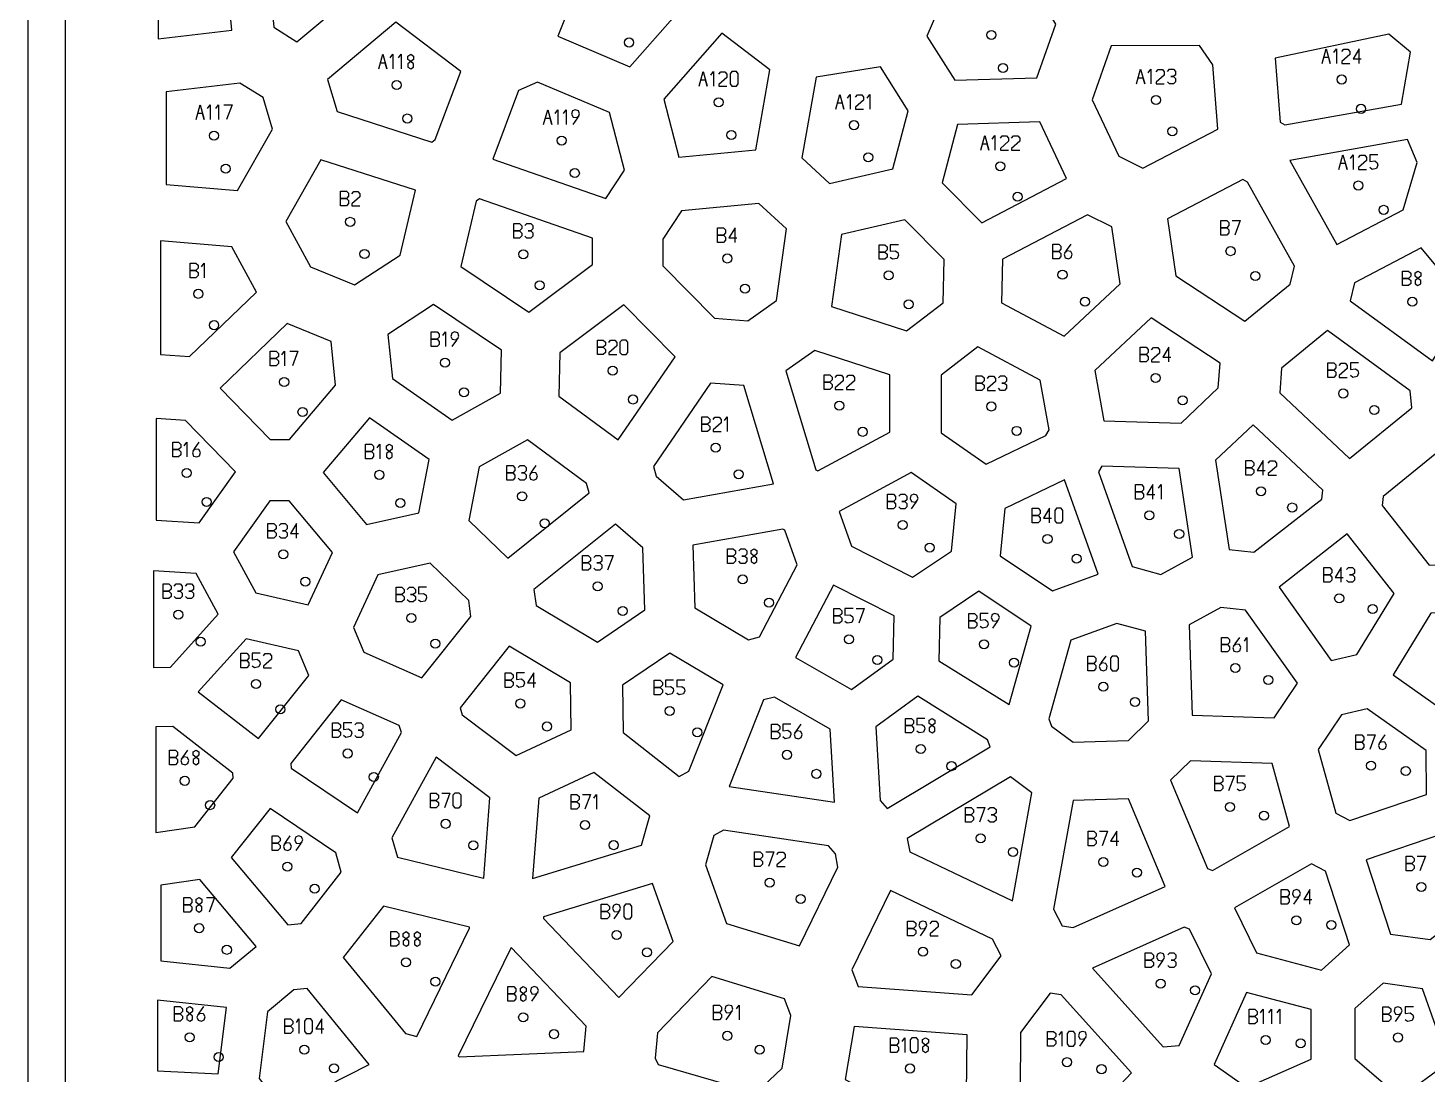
# Model space of a CAD drawing. Extents: x -13 to 2451, y -13 to 1232.
# Drawn here: x -12.7 to 465.4, y 506.7 to 863.9 of the extents above; entities that cross this region are included whole.
import ezdxf

# ---------------------------------------------------------------- set-up
doc = ezdxf.new("R2010")
doc.units = 0
for name, color, linetype in [('BOARDCUT', 7, 'CONTINUOUS'), ('OUTLINES', 7, 'CONTINUOUS'), ('PINHOLES', 7, 'CONTINUOUS'), ('STOCK', 7, 'CONTINUOUS')]:
    doc.layers.add(name, color=color, linetype=linetype)

msp = doc.modelspace()

# ---------------------------------------------------------------- linework, layer by layer
at = {"layer": 'BOARDCUT'}
msp.add_lwpolyline([(0, 0), (2438.4, 0), (2438.4, 1219.2), (0, 1219.2)], close=True, dxfattribs=at)
at = {"layer": 'OUTLINES'}
for points in [[(71.285, 864.155), (79.211, 859.195), (102.417, 878.688), (101.474, 888.806), (79.894, 900.345), (68.505, 893.587), (71.285, 864.155)], [(31.747, 897.603), (31.747, 860.246), (56.974, 863.191), (54.205, 892.507), (31.747, 897.603)], [(180.208, 890.889), (168.323, 861.071), (192.968, 850.662), (212.752, 873.077), (211.503, 878.241), (180.208, 890.889)], [(332.037, 846.923), (338.55, 865.194), (332.825, 874.639), (301.413, 877.225), (294.469, 861.146), (303.979, 846.038), (332.037, 846.923)], [(135.164, 849.045), (112.986, 865.829), (89.698, 846.267), (92.943, 835.378), (125.306, 824.935), (126.478, 825.82), (135.164, 849.045)], [(240.799, 849.642), (224.419, 862.098), (204.546, 839.582), (209.652, 819.75), (235.969, 822.283), (240.799, 849.642)], [(413.481, 853.601), (415.229, 831.687), (416.747, 830.78), (456.693, 837.928), (459.743, 855.597), (452.325, 861.738), (413.481, 853.601)], [(360.06, 820.065), (368.293, 815.968), (393.935, 829.293), (392.182, 851.269), (387.644, 857.966), (357.47, 857.755), (350.931, 839.411), (360.06, 820.065)], [(256.598, 847.043), (251.742, 819.537), (261.242, 810.797), (282.836, 815.789), (288.055, 835.616), (278.579, 850.669), (256.598, 847.043)], [(34.471, 842.105), (34.471, 810.493), (58.922, 808.345), (70.848, 829.288), (67.624, 840.107), (59.722, 845.053), (34.471, 842.105)], [(191.098, 815.322), (186.023, 835.034), (161.416, 845.426), (154.894, 842.492), (146.148, 819.107), (184.759, 805.664), (191.098, 815.322)], [(299.715, 810.993), (313.237, 797.331), (342.185, 812.511), (333.075, 831.818), (304.963, 830.931), (299.715, 810.993)], [(418.521, 818.645), (434.576, 789.956), (457.221, 801.815), (461.998, 817.946), (458.726, 825.839), (418.521, 818.645)], [(87.36, 818.909), (75.374, 797.858), (83.805, 782.32), (98.895, 776.188), (114.503, 786.334), (119.678, 808.481), (87.36, 818.909)], [(402.478, 812.171), (376.68, 798.764), (379.544, 779.199), (403.102, 763.713), (418.631, 776.459), (420.105, 782.496), (404.01, 811.256), (402.478, 812.171)], [(180.177, 792.166), (141.619, 805.59), (140.44, 804.7), (135.229, 782.4), (158.496, 766.827), (180.214, 783.134), (180.177, 792.166)], [(236.991, 803.988), (210.642, 801.451), (204.257, 791.722), (204.294, 782.611), (221.935, 764.799), (233.28, 763.918), (243.109, 770.883), (246.451, 795.284), (236.991, 803.988)], [(300.041, 770.068), (300.364, 784.777), (286.885, 798.395), (265.242, 793.391), (261.878, 768.83), (287.557, 760.452), (300.041, 770.068)], [(360.464, 776.543), (357.612, 796.019), (349.367, 800.122), (320.316, 784.888), (319.992, 770.079), (341.341, 758.697), (360.464, 776.543)], [(56.998, 789.1), (32.557, 791.247), (32.557, 752.393), (42.546, 751.649), (65.383, 773.648), (56.998, 789.1)], [(479.579, 769.357), (463.363, 788.76), (440.544, 776.811), (439.062, 770.742), (467.241, 750.219), (479.579, 769.357)], [(149.115, 753.913), (125.922, 769.437), (110.256, 759.253), (111.808, 744.221), (132.286, 729.964), (148.732, 739.152), (149.115, 753.913)], [(169.066, 752.993), (168.68, 738.132), (188.993, 723.207), (208.413, 751.638), (190.862, 769.358), (169.066, 752.993)], [(92.436, 741.927), (90.894, 756.862), (75.845, 762.977), (52.944, 740.916), (70.045, 723.307), (76.712, 723.338), (92.436, 741.927)], [(394.634, 749.387), (371.072, 764.875), (351.858, 746.944), (354.962, 729.764), (381.31, 728.974), (394.048, 741.016), (394.634, 749.387)], [(431.322, 760.546), (415.672, 747.701), (415.081, 739.266), (438.924, 716.867), (460.162, 734.133), (459.574, 739.97), (431.322, 760.546)], [(281.819, 745.396), (256.183, 753.761), (246.306, 746.763), (256.476, 713.014), (257.2, 712.608), (281.782, 725.845), (281.819, 745.396)], [(333.197, 743.669), (311.888, 755.029), (299.343, 745.365), (299.305, 725.685), (314.718, 714.924), (335.1, 724.711), (336.28, 726.603), (333.197, 743.669)], [(201.942, 710.861), (211.29, 702.702), (242.017, 708.204), (231.904, 741.764), (220.569, 742.644), (201.064, 714.089), (201.942, 710.861)], [(58.163, 712.285), (41.125, 729.829), (31.145, 730.573), (31.145, 695.798), (45.822, 694.907), (58.163, 712.285)], [(124.38, 716.532), (103.964, 730.746), (88.187, 712.094), (102.962, 694.315), (120.875, 698.322), (124.38, 716.532)], [(397.759, 685.787), (406.196, 684.836), (429.39, 702.95), (429.749, 706.003), (405.951, 728.36), (393.141, 716.25), (397.759, 685.787)], [(179.065, 705.159), (178.195, 708.359), (157.969, 723.22), (141.483, 714.01), (137.959, 695.7), (151.217, 682.858), (179.065, 705.159)], [(490.818, 688.136), (487.519, 711.152), (471.756, 721.285), (450.367, 703.895), (450.004, 700.814), (466.094, 680.435), (484.996, 681.086), (490.818, 688.136)], [(364.579, 679.956), (374.401, 677.271), (385.215, 683.167), (380.62, 713.479), (354.254, 714.268), (353.065, 712.362), (364.579, 679.956)], [(304.503, 701.33), (289.152, 712.049), (264.509, 698.778), (268.753, 686.88), (289.583, 676.302), (302.887, 685.253), (304.503, 701.33)], [(341.544, 709.6), (321.104, 699.786), (319.476, 683.598), (337.361, 671.628), (353.005, 677.342), (341.544, 709.6)], [(76.602, 702.462), (69.938, 702.432), (57.558, 685), (65.104, 671.041), (83.054, 666.858), (91.319, 684.753), (76.602, 702.462)], [(197.378, 686.375), (188.088, 694.483), (160.173, 672.129), (160.923, 666.689), (181.953, 654.171), (198.09, 665.165), (197.378, 686.375)], [(245.205, 692.772), (214.469, 687.268), (215.185, 665.919), (233.466, 654.964), (237.218, 655.915), (250.137, 680.563), (245.926, 692.368), (245.205, 692.772)], [(438.125, 691.094), (414.828, 672.9), (432.673, 647.841), (441.336, 649.89), (454.141, 670.809), (438.125, 691.094)], [(98.497, 659.118), (102.013, 650.753), (121.892, 641.953), (138.654, 662.926), (137.91, 668.325), (124.718, 681.101), (106.798, 677.092), (98.497, 659.118)], [(30.14, 678.513), (30.14, 645.51), (35.992, 645.633), (52.322, 663.72), (44.805, 677.624), (30.14, 678.513)], [(283.32, 663.086), (262.564, 673.627), (249.589, 648.873), (268.663, 637.93), (282.994, 648.353), (283.32, 663.086)], [(322.575, 632.863), (330.077, 659.633), (312.263, 671.555), (298.922, 662.578), (298.594, 647.75), (322.575, 632.863)], [(384.04, 660.105), (385.073, 629.246), (413.12, 628.326), (421.063, 640.157), (403.319, 665.073), (394.894, 666.023), (384.04, 660.105)], [(485.566, 664.693), (466.647, 664.042), (453.771, 643.008), (474.102, 628.699), (491.892, 641.818), (485.566, 664.693)], [(336.149, 627.923), (337.05, 625.496), (344.403, 619.981), (363.416, 620.586), (370.173, 627.234), (369.148, 657.883), (359.357, 660.559), (343.692, 654.837), (336.149, 627.923)], [(83.233, 642.814), (79.739, 651.128), (61.82, 655.304), (45.455, 637.178), (66.015, 621.218), (83.233, 642.814)], [(154.142, 615.408), (172.901, 624.179), (172.713, 640.251), (151.763, 652.722), (134.938, 631.671), (135.658, 629.276), (154.142, 615.408)], [(190.629, 623.248), (209.86, 608.312), (213.171, 610.131), (224.818, 639.528), (206.614, 650.436), (190.44, 639.417), (190.629, 623.248)], [(114.173, 625.634), (94.362, 634.403), (77.097, 612.748), (77.277, 611.061), (99.853, 595.858), (114.887, 623.255), (114.173, 625.634)], [(262.895, 599.545), (261.387, 624.481), (242.393, 635.378), (238.64, 634.427), (226.941, 604.9), (262.895, 599.545)], [(316.11, 618.418), (315.218, 620.823), (291.335, 635.649), (276.972, 625.203), (278.489, 600.108), (280.874, 597.364), (316.11, 618.418)], [(436.203, 629.351), (428.212, 617.448), (434.196, 595.698), (439.036, 593.185), (465.157, 602.073), (465.094, 617.165), (444.869, 631.4), (436.203, 629.351)], [(57.287, 609.427), (36.79, 625.338), (30.944, 625.215), (30.944, 589.17), (44.274, 591.057), (57.467, 607.75), (57.287, 609.427)], [(143.065, 573.663), (145.158, 601.01), (126.749, 614.82), (111.669, 587.341), (113.517, 580.755), (142.991, 573.558), (143.065, 573.663)], [(418.418, 591.183), (412.484, 612.751), (384.503, 613.668), (377.715, 606.989), (390.304, 576.831), (392.078, 576.18), (418.418, 591.183)], [(196.929, 584.867), (199.742, 594.817), (180.609, 609.677), (161.832, 600.898), (159.729, 573.414), (196.929, 584.867)], [(323.692, 565.784), (330.35, 602.661), (323.058, 608.13), (287.78, 587.051), (288.641, 582.507), (323.692, 565.784)], [(363.413, 600.653), (344.451, 600.05), (337.756, 562.967), (340.688, 557.281), (344.487, 556.732), (375.912, 570.712), (363.413, 600.653)], [(56.778, 580.58), (76.095, 557.654), (80.683, 558.108), (94.347, 575.617), (92.51, 582.162), (70.006, 597.317), (56.778, 580.58)], [(260.833, 584.558), (224.973, 589.899), (221.657, 588.076), (218.824, 578.057), (225.957, 558.08), (250.884, 550.413), (264.048, 577.341), (263.196, 581.839), (260.833, 584.558)], [(470.704, 588.655), (444.601, 579.774), (452.888, 554.442), (466.497, 552.565), (478.944, 562.256), (478.681, 581.497), (470.704, 588.655)], [(438.929, 550.807), (430.701, 575.959), (425.899, 578.453), (399.542, 563.44), (407.102, 548.022), (429.308, 542.168), (438.929, 550.807)], [(65.284, 550.182), (46.029, 573.035), (32.706, 571.149), (32.706, 545.286), (56.325, 542.761), (65.284, 550.182)], [(189.244, 532.752), (207.793, 551.935), (200.71, 571.772), (163.514, 560.32), (163.439, 560.214), (163.496, 559.814), (189.244, 532.752)], [(268.782, 542.239), (271.017, 536.538), (309.775, 533.667), (319.806, 547.044), (316.904, 552.671), (282.018, 569.314), (268.782, 542.239)], [(138.151, 556.847), (108.761, 564.024), (95.051, 546.458), (116.331, 520.448), (120.218, 519.516), (138.207, 556.449), (138.151, 556.847)], [(382.44, 556.819), (351.023, 542.842), (375.177, 515.996), (380.716, 516.421), (391.699, 540.878), (384.2, 556.172), (382.44, 556.819)], [(134.322, 512.838), (134.637, 512.499), (177.249, 514.374), (178.004, 522.953), (152.371, 549.894), (134.322, 512.838)], [(78.148, 535.363), (69.171, 527.928), (66.323, 505.144), (74.063, 495.152), (74.515, 495.049), (103.912, 509.926), (82.73, 535.817), (78.148, 535.363)], [(248.02, 526.684), (245.808, 532.329), (220.994, 539.961), (202.398, 520.729), (201.638, 512.09), (202.696, 509.936), (236.123, 500.207), (245.072, 508.655), (248.02, 526.684)], [(450.338, 537.667), (440.702, 529.015), (440.669, 511.963), (456.196, 498.686), (472.724, 510.655), (463.871, 535.801), (450.338, 537.667)], [(55.157, 529.401), (31.569, 531.922), (31.569, 507.799), (52.318, 506.69), (55.157, 529.401)], [(340.352, 533.74), (336.576, 534.286), (326.503, 520.853), (326.296, 500.426), (347.463, 489.067), (364.364, 507.053), (340.352, 533.74)], [(403.769, 502.097), (425.74, 511.718), (425.773, 528.668), (403.668, 534.496), (392.645, 509.953), (403.769, 502.097)], [(308.019, 499.758), (308.225, 520.047), (269.57, 522.909), (266.6, 504.749), (294.556, 489.935), (308.019, 499.758)]]:
    msp.add_lwpolyline(points, close=True, dxfattribs=at)
at = {"layer": 'PINHOLES'}
for centre in [(316.532, 861.54), (192.719, 858.938), (320.488, 850.211), (436.214, 846.302), (113.304, 844.41), (223.32, 838.53), (372.788, 839.275), (442.818, 836.282), (116.927, 832.97), (269.536, 830.706), (50.876, 827.143), (227.613, 827.324), (378.315, 828.623), (169.666, 825.454), (274.425, 819.747), (319.531, 816.686), (54.892, 815.835), (174.162, 814.329), (441.932, 810.093), (325.449, 806.246), (450.588, 801.782), (97.397, 797.687), (398.229, 787.686), (102.294, 786.732), (156.57, 786.618), (226.257, 785.181), (281.415, 779.39), (340.807, 779.612), (406.724, 779.21), (45.486, 773.111), (162.156, 775.998), (232.344, 774.839), (288.25, 769.527), (348.483, 770.388), (460.342, 770.394), (50.91, 762.407), (129.811, 749.578), (187.105, 746.834), (372.612, 744.363), (74.84, 743.008), (136.278, 739.469), (194.019, 737.026), (264.538, 734.936), (381.851, 736.705), (436.731, 739.066), (81.114, 732.779), (316.502, 734.639), (447.324, 733.428), (272.532, 725.986), (325.134, 726.302), (222.265, 720.559), (41.497, 711.92), (107.392, 711.284), (230.129, 711.495), (48.32, 702.048), (114.526, 701.635), (156.165, 703.969), (408.666, 705.691), (370.504, 697.455), (419.295, 700.121), (163.863, 694.763), (286.234, 694.154), (335.684, 689.37), (380.673, 691.085), (74.532, 684.152), (295.436, 686.452), (345.615, 682.634), (82.046, 674.796), (181.996, 673.21), (231.544, 675.564), (435.358, 669.114), (38.663, 663.523), (190.547, 664.791), (240.54, 667.622), (446.787, 665.457), (118.293, 662.381), (46.323, 654.327), (126.516, 653.641), (267.852, 655.105), (314.013, 653.441), (277.564, 648.056), (324.245, 647.171), (399.877, 645.291), (65.26, 639.882), (411.166, 641.223), (354.73, 638.907), (73.535, 631.191), (155.57, 633.191), (206.549, 630.656), (365.556, 633.731), (164.656, 625.353), (216.05, 623.327), (96.538, 616.116), (246.637, 615.662), (292.388, 617.628), (302.88, 611.805), (446.27, 611.991), (40.886, 606.785), (105.476, 608.11), (256.728, 609.167), (458.126, 610.134), (49.55, 598.482), (398.041, 597.863), (130.051, 592.113), (177.608, 591.665), (409.66, 594.863), (312.874, 587.168), (139.51, 584.728), (187.466, 584.822), (323.91, 582.455), (75.959, 577.494), (354.792, 579.093), (366.228, 575.459), (85.264, 569.917), (240.774, 572.035), (463.428, 570.564), (251.368, 566.397), (420.752, 559.162), (45.789, 556.465), (188.445, 554.152), (432.648, 557.585), (55.248, 549.081), (293.113, 548.406), (116.488, 544.777), (198.857, 548.188), (304.357, 544.212), (126.538, 538.22), (374.339, 537.519), (386.125, 535.263), (156.523, 526.045), (167.047, 520.279), (226.297, 519.706), (42.576, 519.217), (81.708, 515.001), (237.307, 514.934), (410.218, 518.252), (422.166, 517.133), (455.47, 519.118), (52.473, 512.43), (342.377, 510.695), (91.882, 508.638), (288.72, 508.542), (354.139, 508.315)]:
    msp.add_circle(centre, 1.55, dxfattribs=at)
at = {"layer": 'STOCK'}
msp.add_lwpolyline([(-12.7, -12.7), (2451.1, -12.7), (2451.1, 1231.9), (-12.7, 1231.9)], close=True, dxfattribs=at)
at = {"layer": 'TEXT'}
for points in [[(429.564, 851.802), (430.939, 856.802), (432.314, 851.802), (431.764, 853.802), (430.114, 853.802)], [(433.514, 855.552), (434.414, 856.802), (434.414, 851.802)], [(436.264, 855.902), (436.914, 856.702), (438.364, 856.702), (439.014, 855.902), (439.014, 854.802), (436.264, 852.402), (436.264, 851.802), (439.014, 851.802)], [(442.214, 851.802), (442.214, 856.802), (440.114, 853.402), (442.864, 853.402)], [(107.154, 849.91), (108.529, 854.91), (109.904, 849.91), (109.354, 851.91), (107.704, 851.91)], [(111.104, 853.66), (112.004, 854.91), (112.004, 849.91)], [(113.954, 853.66), (114.854, 854.91), (114.854, 849.91)], [(216.67, 844.03), (218.045, 849.03), (219.42, 844.03), (218.87, 846.03), (217.22, 846.03)], [(220.62, 847.78), (221.52, 849.03), (221.52, 844.03)], [(223.37, 848.13), (224.02, 848.93), (225.47, 848.93), (226.12, 848.13), (226.12, 847.03), (223.37, 844.63), (223.37, 844.03), (226.12, 844.03)], [(366.138, 844.775), (367.513, 849.775), (368.888, 844.775), (368.338, 846.775), (366.688, 846.775)], [(370.088, 848.525), (370.988, 849.775), (370.988, 844.775)], [(372.838, 848.875), (373.488, 849.675), (374.938, 849.675), (375.588, 848.875), (375.588, 847.775), (372.838, 845.375), (372.838, 844.775), (375.588, 844.775)], [(376.688, 849.075), (377.388, 849.775), (378.738, 849.775), (379.438, 849.075), (379.438, 847.925), (378.738, 847.275), (377.788, 847.275), (378.738, 847.275), (379.438, 846.625), (379.438, 845.475), (378.738, 844.775), (377.388, 844.775), (376.688, 845.475)], [(44.726, 832.643), (46.101, 837.643), (47.476, 832.643), (46.926, 834.643), (45.276, 834.643)], [(48.676, 836.393), (49.576, 837.643), (49.576, 832.643)], [(51.526, 836.393), (52.426, 837.643), (52.426, 832.643)], [(54.276, 837.643), (57.026, 837.643), (55.176, 832.643)], [(263.386, 836.206), (264.761, 841.206), (266.136, 836.206), (265.586, 838.206), (263.936, 838.206)], [(267.336, 839.956), (268.236, 841.206), (268.236, 836.206)], [(270.086, 840.306), (270.736, 841.106), (272.186, 841.106), (272.836, 840.306), (272.836, 839.206), (270.086, 836.806), (270.086, 836.206), (272.836, 836.206)], [(274.036, 839.956), (274.936, 841.206), (274.936, 836.206)], [(163.516, 830.954), (164.891, 835.954), (166.266, 830.954), (165.716, 832.954), (164.066, 832.954)], [(167.466, 834.704), (168.366, 835.954), (168.366, 830.954)], [(170.316, 834.704), (171.216, 835.954), (171.216, 830.954)], [(173.566, 830.954), (175.166, 833.204), (175.816, 834.554), (175.416, 835.654), (174.316, 835.954), (173.366, 835.554), (173.066, 834.454), (173.566, 833.454), (174.816, 833.304), (175.666, 834.054)], [(312.881, 822.186), (314.256, 827.186), (315.631, 822.186), (315.081, 824.186), (313.431, 824.186)], [(316.831, 825.936), (317.731, 827.186), (317.731, 822.186)], [(319.581, 826.286), (320.231, 827.086), (321.681, 827.086), (322.331, 826.286), (322.331, 825.186), (319.581, 822.786), (319.581, 822.186), (322.331, 822.186)], [(323.431, 826.286), (324.081, 827.086), (325.531, 827.086), (326.181, 826.286), (326.181, 825.186), (323.431, 822.786), (323.431, 822.186), (326.181, 822.186)], [(435.282, 815.593), (436.657, 820.593), (438.032, 815.593), (437.482, 817.593), (435.832, 817.593)], [(439.232, 819.343), (440.132, 820.593), (440.132, 815.593)], [(441.982, 819.693), (442.632, 820.493), (444.082, 820.493), (444.732, 819.693), (444.732, 818.593), (441.982, 816.193), (441.982, 815.593), (444.732, 815.593)], [(448.582, 820.593), (445.832, 820.593), (445.832, 818.343), (447.532, 818.493), (448.382, 817.893), (448.582, 816.993), (448.132, 815.893), (446.632, 815.593), (445.832, 816.193)], [(94.097, 803.187), (94.097, 808.187), (96.097, 808.187), (96.847, 807.437), (96.847, 806.437), (96.097, 805.687), (94.097, 805.687), (96.097, 805.687), (96.847, 804.937), (96.847, 803.937), (96.097, 803.187), (94.097, 803.187)], [(97.947, 807.287), (98.597, 808.087), (100.047, 808.087), (100.697, 807.287), (100.697, 806.187), (97.947, 803.787), (97.947, 803.187), (100.697, 803.187)], [(153.27, 792.118), (153.27, 797.118), (155.27, 797.118), (156.02, 796.368), (156.02, 795.368), (155.27, 794.618), (153.27, 794.618), (155.27, 794.618), (156.02, 793.868), (156.02, 792.868), (155.27, 792.118), (153.27, 792.118)], [(157.12, 796.418), (157.82, 797.118), (159.17, 797.118), (159.87, 796.418), (159.87, 795.268), (159.17, 794.618), (158.22, 794.618), (159.17, 794.618), (159.87, 793.968), (159.87, 792.818), (159.17, 792.118), (157.82, 792.118), (157.12, 792.818)], [(222.957, 790.681), (222.957, 795.681), (224.957, 795.681), (225.707, 794.931), (225.707, 793.931), (224.957, 793.181), (222.957, 793.181), (224.957, 793.181), (225.707, 792.431), (225.707, 791.431), (224.957, 790.681), (222.957, 790.681)], [(228.907, 790.681), (228.907, 795.681), (226.807, 792.281), (229.557, 792.281)], [(394.929, 793.186), (394.929, 798.186), (396.929, 798.186), (397.679, 797.436), (397.679, 796.436), (396.929, 795.686), (394.929, 795.686), (396.929, 795.686), (397.679, 794.936), (397.679, 793.936), (396.929, 793.186), (394.929, 793.186)], [(398.779, 798.186), (401.529, 798.186), (399.679, 793.186)], [(278.115, 784.89), (278.115, 789.89), (280.115, 789.89), (280.865, 789.14), (280.865, 788.14), (280.115, 787.39), (278.115, 787.39), (280.115, 787.39), (280.865, 786.64), (280.865, 785.64), (280.115, 784.89), (278.115, 784.89)], [(284.715, 789.89), (281.965, 789.89), (281.965, 787.64), (283.665, 787.79), (284.515, 787.19), (284.715, 786.29), (284.265, 785.19), (282.765, 784.89), (281.965, 785.49)], [(337.507, 785.112), (337.507, 790.112), (339.507, 790.112), (340.257, 789.362), (340.257, 788.362), (339.507, 787.612), (337.507, 787.612), (339.507, 787.612), (340.257, 786.862), (340.257, 785.862), (339.507, 785.112), (337.507, 785.112)], [(343.607, 790.112), (342.007, 787.862), (341.357, 786.512), (341.757, 785.412), (342.857, 785.112), (343.807, 785.512), (344.107, 786.612), (343.607, 787.612), (342.357, 787.762), (341.507, 787.012)], [(42.686, 778.611), (42.686, 783.611), (44.686, 783.611), (45.436, 782.861), (45.436, 781.861), (44.686, 781.111), (42.686, 781.111), (44.686, 781.111), (45.436, 780.361), (45.436, 779.361), (44.686, 778.611), (42.686, 778.611)], [(46.636, 782.361), (47.536, 783.611), (47.536, 778.611)], [(457.042, 775.894), (457.042, 780.894), (459.042, 780.894), (459.792, 780.144), (459.792, 779.144), (459.042, 778.394), (457.042, 778.394), (459.042, 778.394), (459.792, 777.644), (459.792, 776.644), (459.042, 775.894), (457.042, 775.894)], [(125.086, 755.078), (125.086, 760.078), (127.086, 760.078), (127.836, 759.328), (127.836, 758.328), (127.086, 757.578), (125.086, 757.578), (127.086, 757.578), (127.836, 756.828), (127.836, 755.828), (127.086, 755.078), (125.086, 755.078)], [(129.036, 758.828), (129.936, 760.078), (129.936, 755.078)], [(132.286, 755.078), (133.886, 757.328), (134.536, 758.678), (134.136, 759.778), (133.036, 760.078), (132.086, 759.678), (131.786, 758.578), (132.286, 757.578), (133.536, 757.428), (134.386, 758.178)], [(181.88, 752.334), (181.88, 757.334), (183.88, 757.334), (184.63, 756.584), (184.63, 755.584), (183.88, 754.834), (181.88, 754.834), (183.88, 754.834), (184.63, 754.084), (184.63, 753.084), (183.88, 752.334), (181.88, 752.334)], [(185.73, 756.434), (186.38, 757.234), (187.83, 757.234), (188.48, 756.434), (188.48, 755.334), (185.73, 752.934), (185.73, 752.334), (188.48, 752.334)], [(70.115, 748.508), (70.115, 753.508), (72.115, 753.508), (72.865, 752.758), (72.865, 751.758), (72.115, 751.008), (70.115, 751.008), (72.115, 751.008), (72.865, 750.258), (72.865, 749.258), (72.115, 748.508), (70.115, 748.508)], [(74.065, 752.258), (74.965, 753.508), (74.965, 748.508)], [(76.815, 753.508), (79.565, 753.508), (77.715, 748.508)], [(367.387, 749.863), (367.387, 754.863), (369.387, 754.863), (370.137, 754.113), (370.137, 753.113), (369.387, 752.363), (367.387, 752.363), (369.387, 752.363), (370.137, 751.613), (370.137, 750.613), (369.387, 749.863), (367.387, 749.863)], [(371.237, 753.963), (371.887, 754.763), (373.337, 754.763), (373.987, 753.963), (373.987, 752.863), (371.237, 750.463), (371.237, 749.863), (373.987, 749.863)], [(377.187, 749.863), (377.187, 754.863), (375.087, 751.463), (377.837, 751.463)], [(431.506, 744.566), (431.506, 749.566), (433.506, 749.566), (434.256, 748.816), (434.256, 747.816), (433.506, 747.066), (431.506, 747.066), (433.506, 747.066), (434.256, 746.316), (434.256, 745.316), (433.506, 744.566), (431.506, 744.566)], [(435.356, 748.666), (436.006, 749.466), (437.456, 749.466), (438.106, 748.666), (438.106, 747.566), (435.356, 745.166), (435.356, 744.566), (438.106, 744.566)], [(441.956, 749.566), (439.206, 749.566), (439.206, 747.316), (440.906, 747.466), (441.756, 746.866), (441.956, 745.966), (441.506, 744.866), (440.006, 744.566), (439.206, 745.166)], [(259.313, 740.436), (259.313, 745.436), (261.313, 745.436), (262.063, 744.686), (262.063, 743.686), (261.313, 742.936), (259.313, 742.936), (261.313, 742.936), (262.063, 742.186), (262.063, 741.186), (261.313, 740.436), (259.313, 740.436)], [(263.163, 744.536), (263.813, 745.336), (265.263, 745.336), (265.913, 744.536), (265.913, 743.436), (263.163, 741.036), (263.163, 740.436), (265.913, 740.436)], [(267.013, 744.536), (267.663, 745.336), (269.113, 745.336), (269.763, 744.536), (269.763, 743.436), (267.013, 741.036), (267.013, 740.436), (269.763, 740.436)], [(311.277, 740.139), (311.277, 745.139), (313.277, 745.139), (314.027, 744.389), (314.027, 743.389), (313.277, 742.639), (311.277, 742.639), (313.277, 742.639), (314.027, 741.889), (314.027, 740.889), (313.277, 740.139), (311.277, 740.139)], [(315.127, 744.239), (315.777, 745.039), (317.227, 745.039), (317.877, 744.239), (317.877, 743.139), (315.127, 740.739), (315.127, 740.139), (317.877, 740.139)], [(318.977, 744.439), (319.677, 745.139), (321.027, 745.139), (321.727, 744.439), (321.727, 743.289), (321.027, 742.639), (320.077, 742.639), (321.027, 742.639), (321.727, 741.989), (321.727, 740.839), (321.027, 740.139), (319.677, 740.139), (318.977, 740.839)], [(217.54, 726.059), (217.54, 731.059), (219.54, 731.059), (220.29, 730.309), (220.29, 729.309), (219.54, 728.559), (217.54, 728.559), (219.54, 728.559), (220.29, 727.809), (220.29, 726.809), (219.54, 726.059), (217.54, 726.059)], [(221.39, 730.159), (222.04, 730.959), (223.49, 730.959), (224.14, 730.159), (224.14, 729.059), (221.39, 726.659), (221.39, 726.059), (224.14, 726.059)], [(225.34, 729.809), (226.24, 731.059), (226.24, 726.059)], [(36.772, 717.42), (36.772, 722.42), (38.772, 722.42), (39.522, 721.67), (39.522, 720.67), (38.772, 719.92), (36.772, 719.92), (38.772, 719.92), (39.522, 719.17), (39.522, 718.17), (38.772, 717.42), (36.772, 717.42)], [(40.722, 721.17), (41.622, 722.42), (41.622, 717.42)], [(45.722, 722.42), (44.122, 720.17), (43.472, 718.82), (43.872, 717.72), (44.972, 717.42), (45.922, 717.82), (46.222, 718.92), (45.722, 719.92), (44.472, 720.07), (43.622, 719.32)], [(102.667, 716.784), (102.667, 721.784), (104.667, 721.784), (105.417, 721.034), (105.417, 720.034), (104.667, 719.284), (102.667, 719.284), (104.667, 719.284), (105.417, 718.534), (105.417, 717.534), (104.667, 716.784), (102.667, 716.784)], [(106.617, 720.534), (107.517, 721.784), (107.517, 716.784)], [(150.94, 709.469), (150.94, 714.469), (152.94, 714.469), (153.69, 713.719), (153.69, 712.719), (152.94, 711.969), (150.94, 711.969), (152.94, 711.969), (153.69, 711.219), (153.69, 710.219), (152.94, 709.469), (150.94, 709.469)], [(154.79, 713.769), (155.49, 714.469), (156.84, 714.469), (157.54, 713.769), (157.54, 712.619), (156.84, 711.969), (155.89, 711.969), (156.84, 711.969), (157.54, 711.319), (157.54, 710.169), (156.84, 709.469), (155.49, 709.469), (154.79, 710.169)], [(160.89, 714.469), (159.29, 712.219), (158.64, 710.869), (159.04, 709.769), (160.14, 709.469), (161.09, 709.869), (161.39, 710.969), (160.89, 711.969), (159.64, 712.119), (158.79, 711.369)], [(403.441, 711.191), (403.441, 716.191), (405.441, 716.191), (406.191, 715.441), (406.191, 714.441), (405.441, 713.691), (403.441, 713.691), (405.441, 713.691), (406.191, 712.941), (406.191, 711.941), (405.441, 711.191), (403.441, 711.191)], [(409.391, 711.191), (409.391, 716.191), (407.291, 712.791), (410.041, 712.791)], [(411.141, 715.291), (411.791, 716.091), (413.241, 716.091), (413.891, 715.291), (413.891, 714.191), (411.141, 711.791), (411.141, 711.191), (413.891, 711.191)], [(365.779, 702.955), (365.779, 707.955), (367.779, 707.955), (368.529, 707.205), (368.529, 706.205), (367.779, 705.455), (365.779, 705.455), (367.779, 705.455), (368.529, 704.705), (368.529, 703.705), (367.779, 702.955), (365.779, 702.955)], [(371.729, 702.955), (371.729, 707.955), (369.629, 704.555), (372.379, 704.555)], [(373.579, 706.705), (374.479, 707.955), (374.479, 702.955)], [(281.009, 699.654), (281.009, 704.654), (283.009, 704.654), (283.759, 703.904), (283.759, 702.904), (283.009, 702.154), (281.009, 702.154), (283.009, 702.154), (283.759, 701.404), (283.759, 700.404), (283.009, 699.654), (281.009, 699.654)], [(284.859, 703.954), (285.559, 704.654), (286.909, 704.654), (287.609, 703.954), (287.609, 702.804), (286.909, 702.154), (285.959, 702.154), (286.909, 702.154), (287.609, 701.504), (287.609, 700.354), (286.909, 699.654), (285.559, 699.654), (284.859, 700.354)], [(289.209, 699.654), (290.809, 701.904), (291.459, 703.254), (291.059, 704.354), (289.959, 704.654), (289.009, 704.254), (288.709, 703.154), (289.209, 702.154), (290.459, 702.004), (291.309, 702.754)], [(330.459, 694.87), (330.459, 699.87), (332.459, 699.87), (333.209, 699.12), (333.209, 698.12), (332.459, 697.37), (330.459, 697.37), (332.459, 697.37), (333.209, 696.62), (333.209, 695.62), (332.459, 694.87), (330.459, 694.87)], [(336.409, 694.87), (336.409, 699.87), (334.309, 696.47), (337.059, 696.47)], [(69.307, 689.652), (69.307, 694.652), (71.307, 694.652), (72.057, 693.902), (72.057, 692.902), (71.307, 692.152), (69.307, 692.152), (71.307, 692.152), (72.057, 691.402), (72.057, 690.402), (71.307, 689.652), (69.307, 689.652)], [(73.157, 693.952), (73.857, 694.652), (75.207, 694.652), (75.907, 693.952), (75.907, 692.802), (75.207, 692.152), (74.257, 692.152), (75.207, 692.152), (75.907, 691.502), (75.907, 690.352), (75.207, 689.652), (73.857, 689.652), (73.157, 690.352)], [(79.107, 689.652), (79.107, 694.652), (77.007, 691.252), (79.757, 691.252)], [(176.771, 678.71), (176.771, 683.71), (178.771, 683.71), (179.521, 682.96), (179.521, 681.96), (178.771, 681.21), (176.771, 681.21), (178.771, 681.21), (179.521, 680.46), (179.521, 679.46), (178.771, 678.71), (176.771, 678.71)], [(180.621, 683.01), (181.321, 683.71), (182.671, 683.71), (183.371, 683.01), (183.371, 681.86), (182.671, 681.21), (181.721, 681.21), (182.671, 681.21), (183.371, 680.56), (183.371, 679.41), (182.671, 678.71), (181.321, 678.71), (180.621, 679.41)], [(184.471, 683.71), (187.221, 683.71), (185.371, 678.71)], [(226.319, 681.064), (226.319, 686.064), (228.319, 686.064), (229.069, 685.314), (229.069, 684.314), (228.319, 683.564), (226.319, 683.564), (228.319, 683.564), (229.069, 682.814), (229.069, 681.814), (228.319, 681.064), (226.319, 681.064)], [(230.169, 685.364), (230.869, 686.064), (232.219, 686.064), (232.919, 685.364), (232.919, 684.214), (232.219, 683.564), (231.269, 683.564), (232.219, 683.564), (232.919, 682.914), (232.919, 681.764), (232.219, 681.064), (230.869, 681.064), (230.169, 681.764)], [(430.133, 674.614), (430.133, 679.614), (432.133, 679.614), (432.883, 678.864), (432.883, 677.864), (432.133, 677.114), (430.133, 677.114), (432.133, 677.114), (432.883, 676.364), (432.883, 675.364), (432.133, 674.614), (430.133, 674.614)], [(436.083, 674.614), (436.083, 679.614), (433.983, 676.214), (436.733, 676.214)], [(437.833, 678.914), (438.533, 679.614), (439.883, 679.614), (440.583, 678.914), (440.583, 677.764), (439.883, 677.114), (438.933, 677.114), (439.883, 677.114), (440.583, 676.464), (440.583, 675.314), (439.883, 674.614), (438.533, 674.614), (437.833, 675.314)], [(33.438, 669.023), (33.438, 674.023), (35.438, 674.023), (36.188, 673.273), (36.188, 672.273), (35.438, 671.523), (33.438, 671.523), (35.438, 671.523), (36.188, 670.773), (36.188, 669.773), (35.438, 669.023), (33.438, 669.023)], [(37.288, 673.323), (37.988, 674.023), (39.338, 674.023), (40.038, 673.323), (40.038, 672.173), (39.338, 671.523), (38.388, 671.523), (39.338, 671.523), (40.038, 670.873), (40.038, 669.723), (39.338, 669.023), (37.988, 669.023), (37.288, 669.723)], [(41.138, 673.323), (41.838, 674.023), (43.188, 674.023), (43.888, 673.323), (43.888, 672.173), (43.188, 671.523), (42.238, 671.523), (43.188, 671.523), (43.888, 670.873), (43.888, 669.723), (43.188, 669.023), (41.838, 669.023), (41.138, 669.723)], [(113.068, 667.881), (113.068, 672.881), (115.068, 672.881), (115.818, 672.131), (115.818, 671.131), (115.068, 670.381), (113.068, 670.381), (115.068, 670.381), (115.818, 669.631), (115.818, 668.631), (115.068, 667.881), (113.068, 667.881)], [(116.918, 672.181), (117.618, 672.881), (118.968, 672.881), (119.668, 672.181), (119.668, 671.031), (118.968, 670.381), (118.018, 670.381), (118.968, 670.381), (119.668, 669.731), (119.668, 668.581), (118.968, 667.881), (117.618, 667.881), (116.918, 668.581)], [(123.518, 672.881), (120.768, 672.881), (120.768, 670.631), (122.468, 670.781), (123.318, 670.181), (123.518, 669.281), (123.068, 668.181), (121.568, 667.881), (120.768, 668.481)], [(262.627, 660.605), (262.627, 665.605), (264.627, 665.605), (265.377, 664.855), (265.377, 663.855), (264.627, 663.105), (262.627, 663.105), (264.627, 663.105), (265.377, 662.355), (265.377, 661.355), (264.627, 660.605), (262.627, 660.605)], [(269.227, 665.605), (266.477, 665.605), (266.477, 663.355), (268.177, 663.505), (269.027, 662.905), (269.227, 662.005), (268.777, 660.905), (267.277, 660.605), (266.477, 661.205)], [(270.327, 665.605), (273.077, 665.605), (271.227, 660.605)], [(308.788, 658.941), (308.788, 663.941), (310.788, 663.941), (311.538, 663.191), (311.538, 662.191), (310.788, 661.441), (308.788, 661.441), (310.788, 661.441), (311.538, 660.691), (311.538, 659.691), (310.788, 658.941), (308.788, 658.941)], [(315.388, 663.941), (312.638, 663.941), (312.638, 661.691), (314.338, 661.841), (315.188, 661.241), (315.388, 660.341), (314.938, 659.241), (313.438, 658.941), (312.638, 659.541)], [(316.988, 658.941), (318.588, 661.191), (319.238, 662.541), (318.838, 663.641), (317.738, 663.941), (316.788, 663.541), (316.488, 662.441), (316.988, 661.441), (318.238, 661.291), (319.088, 662.041)], [(395.152, 650.791), (395.152, 655.791), (397.152, 655.791), (397.902, 655.041), (397.902, 654.041), (397.152, 653.291), (395.152, 653.291), (397.152, 653.291), (397.902, 652.541), (397.902, 651.541), (397.152, 650.791), (395.152, 650.791)], [(401.252, 655.791), (399.652, 653.541), (399.002, 652.191), (399.402, 651.091), (400.502, 650.791), (401.452, 651.191), (401.752, 652.291), (401.252, 653.291), (400.002, 653.441), (399.152, 652.691)], [(402.952, 654.541), (403.852, 655.791), (403.852, 650.791)], [(60.035, 645.382), (60.035, 650.382), (62.035, 650.382), (62.785, 649.632), (62.785, 648.632), (62.035, 647.882), (60.035, 647.882), (62.035, 647.882), (62.785, 647.132), (62.785, 646.132), (62.035, 645.382), (60.035, 645.382)], [(66.635, 650.382), (63.885, 650.382), (63.885, 648.132), (65.585, 648.282), (66.435, 647.682), (66.635, 646.782), (66.185, 645.682), (64.685, 645.382), (63.885, 645.982)], [(67.735, 649.482), (68.385, 650.282), (69.835, 650.282), (70.485, 649.482), (70.485, 648.382), (67.735, 645.982), (67.735, 645.382), (70.485, 645.382)], [(349.505, 644.407), (349.505, 649.407), (351.505, 649.407), (352.255, 648.657), (352.255, 647.657), (351.505, 646.907), (349.505, 646.907), (351.505, 646.907), (352.255, 646.157), (352.255, 645.157), (351.505, 644.407), (349.505, 644.407)], [(355.605, 649.407), (354.005, 647.157), (353.355, 645.807), (353.755, 644.707), (354.855, 644.407), (355.805, 644.807), (356.105, 645.907), (355.605, 646.907), (354.355, 647.057), (353.505, 646.307)], [(150.345, 638.691), (150.345, 643.691), (152.345, 643.691), (153.095, 642.941), (153.095, 641.941), (152.345, 641.191), (150.345, 641.191), (152.345, 641.191), (153.095, 640.441), (153.095, 639.441), (152.345, 638.691), (150.345, 638.691)], [(156.945, 643.691), (154.195, 643.691), (154.195, 641.441), (155.895, 641.591), (156.745, 640.991), (156.945, 640.091), (156.495, 638.991), (154.995, 638.691), (154.195, 639.291)], [(160.145, 638.691), (160.145, 643.691), (158.045, 640.291), (160.795, 640.291)], [(201.324, 636.156), (201.324, 641.156), (203.324, 641.156), (204.074, 640.406), (204.074, 639.406), (203.324, 638.656), (201.324, 638.656), (203.324, 638.656), (204.074, 637.906), (204.074, 636.906), (203.324, 636.156), (201.324, 636.156)], [(207.924, 641.156), (205.174, 641.156), (205.174, 638.906), (206.874, 639.056), (207.724, 638.456), (207.924, 637.556), (207.474, 636.456), (205.974, 636.156), (205.174, 636.756)], [(211.774, 641.156), (209.024, 641.156), (209.024, 638.906), (210.724, 639.056), (211.574, 638.456), (211.774, 637.556), (211.324, 636.456), (209.824, 636.156), (209.024, 636.756)], [(91.313, 621.616), (91.313, 626.616), (93.313, 626.616), (94.063, 625.866), (94.063, 624.866), (93.313, 624.116), (91.313, 624.116), (93.313, 624.116), (94.063, 623.366), (94.063, 622.366), (93.313, 621.616), (91.313, 621.616)], [(97.913, 626.616), (95.163, 626.616), (95.163, 624.366), (96.863, 624.516), (97.713, 623.916), (97.913, 623.016), (97.463, 621.916), (95.963, 621.616), (95.163, 622.216)], [(99.013, 625.916), (99.713, 626.616), (101.063, 626.616), (101.763, 625.916), (101.763, 624.766), (101.063, 624.116), (100.113, 624.116), (101.063, 624.116), (101.763, 623.466), (101.763, 622.316), (101.063, 621.616), (99.713, 621.616), (99.013, 622.316)], [(287.163, 623.128), (287.163, 628.128), (289.163, 628.128), (289.913, 627.378), (289.913, 626.378), (289.163, 625.628), (287.163, 625.628), (289.163, 625.628), (289.913, 624.878), (289.913, 623.878), (289.163, 623.128), (287.163, 623.128)], [(293.763, 628.128), (291.013, 628.128), (291.013, 625.878), (292.713, 626.028), (293.563, 625.428), (293.763, 624.528), (293.313, 623.428), (291.813, 623.128), (291.013, 623.728)], [(241.412, 621.162), (241.412, 626.162), (243.412, 626.162), (244.162, 625.412), (244.162, 624.412), (243.412, 623.662), (241.412, 623.662), (243.412, 623.662), (244.162, 622.912), (244.162, 621.912), (243.412, 621.162), (241.412, 621.162)], [(248.012, 626.162), (245.262, 626.162), (245.262, 623.912), (246.962, 624.062), (247.812, 623.462), (248.012, 622.562), (247.562, 621.462), (246.062, 621.162), (245.262, 621.762)], [(251.362, 626.162), (249.762, 623.912), (249.112, 622.562), (249.512, 621.462), (250.612, 621.162), (251.562, 621.562), (251.862, 622.662), (251.362, 623.662), (250.112, 623.812), (249.262, 623.062)], [(441.045, 617.491), (441.045, 622.491), (443.045, 622.491), (443.795, 621.741), (443.795, 620.741), (443.045, 619.991), (441.045, 619.991), (443.045, 619.991), (443.795, 619.241), (443.795, 618.241), (443.045, 617.491), (441.045, 617.491)], [(444.895, 622.491), (447.645, 622.491), (445.795, 617.491)], [(450.995, 622.491), (449.395, 620.241), (448.745, 618.891), (449.145, 617.791), (450.245, 617.491), (451.195, 617.891), (451.495, 618.991), (450.995, 619.991), (449.745, 620.141), (448.895, 619.391)], [(35.661, 612.285), (35.661, 617.285), (37.661, 617.285), (38.411, 616.535), (38.411, 615.535), (37.661, 614.785), (35.661, 614.785), (37.661, 614.785), (38.411, 614.035), (38.411, 613.035), (37.661, 612.285), (35.661, 612.285)], [(41.761, 617.285), (40.161, 615.035), (39.511, 613.685), (39.911, 612.585), (41.011, 612.285), (41.961, 612.685), (42.261, 613.785), (41.761, 614.785), (40.511, 614.935), (39.661, 614.185)], [(392.816, 603.363), (392.816, 608.363), (394.816, 608.363), (395.566, 607.613), (395.566, 606.613), (394.816, 605.863), (392.816, 605.863), (394.816, 605.863), (395.566, 605.113), (395.566, 604.113), (394.816, 603.363), (392.816, 603.363)], [(396.666, 608.363), (399.416, 608.363), (397.566, 603.363)], [(403.266, 608.363), (400.516, 608.363), (400.516, 606.113), (402.216, 606.263), (403.066, 605.663), (403.266, 604.763), (402.816, 603.663), (401.316, 603.363), (400.516, 603.963)], [(124.826, 597.613), (124.826, 602.613), (126.826, 602.613), (127.576, 601.863), (127.576, 600.863), (126.826, 600.113), (124.826, 600.113), (126.826, 600.113), (127.576, 599.363), (127.576, 598.363), (126.826, 597.613), (124.826, 597.613)], [(128.676, 602.613), (131.426, 602.613), (129.576, 597.613)], [(172.883, 597.165), (172.883, 602.165), (174.883, 602.165), (175.633, 601.415), (175.633, 600.415), (174.883, 599.665), (172.883, 599.665), (174.883, 599.665), (175.633, 598.915), (175.633, 597.915), (174.883, 597.165), (172.883, 597.165)], [(176.733, 602.165), (179.483, 602.165), (177.633, 597.165)], [(180.683, 600.915), (181.583, 602.165), (181.583, 597.165)], [(307.649, 592.668), (307.649, 597.668), (309.649, 597.668), (310.399, 596.918), (310.399, 595.918), (309.649, 595.168), (307.649, 595.168), (309.649, 595.168), (310.399, 594.418), (310.399, 593.418), (309.649, 592.668), (307.649, 592.668)], [(311.499, 597.668), (314.249, 597.668), (312.399, 592.668)], [(315.349, 596.968), (316.049, 597.668), (317.399, 597.668), (318.099, 596.968), (318.099, 595.818), (317.399, 595.168), (316.449, 595.168), (317.399, 595.168), (318.099, 594.518), (318.099, 593.368), (317.399, 592.668), (316.049, 592.668), (315.349, 593.368)], [(349.567, 584.593), (349.567, 589.593), (351.567, 589.593), (352.317, 588.843), (352.317, 587.843), (351.567, 587.093), (349.567, 587.093), (351.567, 587.093), (352.317, 586.343), (352.317, 585.343), (351.567, 584.593), (349.567, 584.593)], [(353.417, 589.593), (356.167, 589.593), (354.317, 584.593)], [(359.367, 584.593), (359.367, 589.593), (357.267, 586.193), (360.017, 586.193)], [(70.734, 582.994), (70.734, 587.994), (72.734, 587.994), (73.484, 587.244), (73.484, 586.244), (72.734, 585.494), (70.734, 585.494), (72.734, 585.494), (73.484, 584.744), (73.484, 583.744), (72.734, 582.994), (70.734, 582.994)], [(76.834, 587.994), (75.234, 585.744), (74.584, 584.394), (74.984, 583.294), (76.084, 582.994), (77.034, 583.394), (77.334, 584.494), (76.834, 585.494), (75.584, 585.644), (74.734, 584.894)], [(78.934, 582.994), (80.534, 585.244), (81.184, 586.594), (80.784, 587.694), (79.684, 587.994), (78.734, 587.594), (78.434, 586.494), (78.934, 585.494), (80.184, 585.344), (81.034, 586.094)], [(235.549, 577.535), (235.549, 582.535), (237.549, 582.535), (238.299, 581.785), (238.299, 580.785), (237.549, 580.035), (235.549, 580.035), (237.549, 580.035), (238.299, 579.285), (238.299, 578.285), (237.549, 577.535), (235.549, 577.535)], [(239.399, 582.535), (242.149, 582.535), (240.299, 577.535)], [(243.249, 581.635), (243.899, 582.435), (245.349, 582.435), (245.999, 581.635), (245.999, 580.535), (243.249, 578.135), (243.249, 577.535), (245.999, 577.535)], [(458.203, 576.064), (458.203, 581.064), (460.203, 581.064), (460.953, 580.314), (460.953, 579.314), (460.203, 578.564), (458.203, 578.564), (460.203, 578.564), (460.953, 577.814), (460.953, 576.814), (460.203, 576.064), (458.203, 576.064)], [(462.053, 581.064), (464.803, 581.064), (462.953, 576.064)], [(415.527, 564.662), (415.527, 569.662), (417.527, 569.662), (418.277, 568.912), (418.277, 567.912), (417.527, 567.162), (415.527, 567.162), (417.527, 567.162), (418.277, 566.412), (418.277, 565.412), (417.527, 564.662), (415.527, 564.662)], [(419.877, 564.662), (421.477, 566.912), (422.127, 568.262), (421.727, 569.362), (420.627, 569.662), (419.677, 569.262), (419.377, 568.162), (419.877, 567.162), (421.127, 567.012), (421.977, 567.762)], [(425.327, 564.662), (425.327, 569.662), (423.227, 566.262), (425.977, 566.262)], [(40.564, 561.965), (40.564, 566.965), (42.564, 566.965), (43.314, 566.215), (43.314, 565.215), (42.564, 564.465), (40.564, 564.465), (42.564, 564.465), (43.314, 563.715), (43.314, 562.715), (42.564, 561.965), (40.564, 561.965)], [(48.264, 566.965), (51.014, 566.965), (49.164, 561.965)], [(183.22, 559.652), (183.22, 564.652), (185.22, 564.652), (185.97, 563.902), (185.97, 562.902), (185.22, 562.152), (183.22, 562.152), (185.22, 562.152), (185.97, 561.402), (185.97, 560.402), (185.22, 559.652), (183.22, 559.652)], [(187.57, 559.652), (189.17, 561.902), (189.82, 563.252), (189.42, 564.352), (188.32, 564.652), (187.37, 564.252), (187.07, 563.152), (187.57, 562.152), (188.82, 562.002), (189.67, 562.752)], [(111.263, 550.277), (111.263, 555.277), (113.263, 555.277), (114.013, 554.527), (114.013, 553.527), (113.263, 552.777), (111.263, 552.777), (113.263, 552.777), (114.013, 552.027), (114.013, 551.027), (113.263, 550.277), (111.263, 550.277)], [(287.888, 553.906), (287.888, 558.906), (289.888, 558.906), (290.638, 558.156), (290.638, 557.156), (289.888, 556.406), (287.888, 556.406), (289.888, 556.406), (290.638, 555.656), (290.638, 554.656), (289.888, 553.906), (287.888, 553.906)], [(292.238, 553.906), (293.838, 556.156), (294.488, 557.506), (294.088, 558.606), (292.988, 558.906), (292.038, 558.506), (291.738, 557.406), (292.238, 556.406), (293.488, 556.256), (294.338, 557.006)], [(295.588, 558.006), (296.238, 558.806), (297.688, 558.806), (298.338, 558.006), (298.338, 556.906), (295.588, 554.506), (295.588, 553.906), (298.338, 553.906)], [(369.114, 543.019), (369.114, 548.019), (371.114, 548.019), (371.864, 547.269), (371.864, 546.269), (371.114, 545.519), (369.114, 545.519), (371.114, 545.519), (371.864, 544.769), (371.864, 543.769), (371.114, 543.019), (369.114, 543.019)], [(373.464, 543.019), (375.064, 545.269), (375.714, 546.619), (375.314, 547.719), (374.214, 548.019), (373.264, 547.619), (372.964, 546.519), (373.464, 545.519), (374.714, 545.369), (375.564, 546.119)], [(376.814, 547.319), (377.514, 548.019), (378.864, 548.019), (379.564, 547.319), (379.564, 546.169), (378.864, 545.519), (377.914, 545.519), (378.864, 545.519), (379.564, 544.869), (379.564, 543.719), (378.864, 543.019), (377.514, 543.019), (376.814, 543.719)], [(151.298, 531.545), (151.298, 536.545), (153.298, 536.545), (154.048, 535.795), (154.048, 534.795), (153.298, 534.045), (151.298, 534.045), (153.298, 534.045), (154.048, 533.295), (154.048, 532.295), (153.298, 531.545), (151.298, 531.545)], [(159.498, 531.545), (161.098, 533.795), (161.748, 535.145), (161.348, 536.245), (160.248, 536.545), (159.298, 536.145), (158.998, 535.045), (159.498, 534.045), (160.748, 533.895), (161.598, 534.645)], [(37.351, 524.717), (37.351, 529.717), (39.351, 529.717), (40.101, 528.967), (40.101, 527.967), (39.351, 527.217), (37.351, 527.217), (39.351, 527.217), (40.101, 526.467), (40.101, 525.467), (39.351, 524.717), (37.351, 524.717)], [(47.301, 529.717), (45.701, 527.467), (45.051, 526.117), (45.451, 525.017), (46.551, 524.717), (47.501, 525.117), (47.801, 526.217), (47.301, 527.217), (46.051, 527.367), (45.201, 526.617)], [(221.572, 525.206), (221.572, 530.206), (223.572, 530.206), (224.322, 529.456), (224.322, 528.456), (223.572, 527.706), (221.572, 527.706), (223.572, 527.706), (224.322, 526.956), (224.322, 525.956), (223.572, 525.206), (221.572, 525.206)], [(225.922, 525.206), (227.522, 527.456), (228.172, 528.806), (227.772, 529.906), (226.672, 530.206), (225.722, 529.806), (225.422, 528.706), (225.922, 527.706), (227.172, 527.556), (228.022, 528.306)], [(229.372, 528.956), (230.272, 530.206), (230.272, 525.206)], [(404.568, 523.752), (404.568, 528.752), (406.568, 528.752), (407.318, 528.002), (407.318, 527.002), (406.568, 526.252), (404.568, 526.252), (406.568, 526.252), (407.318, 525.502), (407.318, 524.502), (406.568, 523.752), (404.568, 523.752)], [(408.518, 527.502), (409.418, 528.752), (409.418, 523.752)], [(411.368, 527.502), (412.268, 528.752), (412.268, 523.752)], [(414.218, 527.502), (415.118, 528.752), (415.118, 523.752)], [(450.245, 524.618), (450.245, 529.618), (452.245, 529.618), (452.995, 528.868), (452.995, 527.868), (452.245, 527.118), (450.245, 527.118), (452.245, 527.118), (452.995, 526.368), (452.995, 525.368), (452.245, 524.618), (450.245, 524.618)], [(454.595, 524.618), (456.195, 526.868), (456.845, 528.218), (456.445, 529.318), (455.345, 529.618), (454.395, 529.218), (454.095, 528.118), (454.595, 527.118), (455.845, 526.968), (456.695, 527.718)], [(460.695, 529.618), (457.945, 529.618), (457.945, 527.368), (459.645, 527.518), (460.495, 526.918), (460.695, 526.018), (460.245, 524.918), (458.745, 524.618), (457.945, 525.218)], [(75.058, 520.501), (75.058, 525.501), (77.058, 525.501), (77.808, 524.751), (77.808, 523.751), (77.058, 523.001), (75.058, 523.001), (77.058, 523.001), (77.808, 522.251), (77.808, 521.251), (77.058, 520.501), (75.058, 520.501)], [(79.008, 524.251), (79.908, 525.501), (79.908, 520.501)], [(87.708, 520.501), (87.708, 525.501), (85.608, 522.101), (88.358, 522.101)], [(335.727, 516.195), (335.727, 521.195), (337.727, 521.195), (338.477, 520.445), (338.477, 519.445), (337.727, 518.695), (335.727, 518.695), (337.727, 518.695), (338.477, 517.945), (338.477, 516.945), (337.727, 516.195), (335.727, 516.195)], [(339.677, 519.945), (340.577, 521.195), (340.577, 516.195)], [(346.777, 516.195), (348.377, 518.445), (349.027, 519.795), (348.627, 520.895), (347.527, 521.195), (346.577, 520.795), (346.277, 519.695), (346.777, 518.695), (348.027, 518.545), (348.877, 519.295)], [(282.07, 514.042), (282.07, 519.042), (284.07, 519.042), (284.82, 518.292), (284.82, 517.292), (284.07, 516.542), (282.07, 516.542), (284.07, 516.542), (284.82, 515.792), (284.82, 514.792), (284.07, 514.042), (282.07, 514.042)], [(286.02, 517.792), (286.92, 519.042), (286.92, 514.042)]]:
    msp.add_lwpolyline(points, dxfattribs=at)
for points in [[(118.079, 852.41), (117.104, 853.16), (117.104, 854.31), (118.079, 854.91), (119.054, 854.31), (119.054, 853.16), (118.079, 852.41), (117.104, 851.66), (117.104, 850.51), (118.079, 849.91), (119.054, 850.51), (119.054, 851.66)], [(227.82, 844.03), (229.37, 844.03), (229.97, 844.78), (229.97, 848.28), (229.37, 849.03), (227.82, 849.03), (227.22, 848.28), (227.22, 844.78)], [(462.267, 778.394), (461.292, 779.144), (461.292, 780.294), (462.267, 780.894), (463.242, 780.294), (463.242, 779.144), (462.267, 778.394), (461.292, 777.644), (461.292, 776.494), (462.267, 775.894), (463.242, 776.494), (463.242, 777.644)], [(190.18, 752.334), (191.73, 752.334), (192.33, 753.084), (192.33, 756.584), (191.73, 757.334), (190.18, 757.334), (189.58, 756.584), (189.58, 753.084)], [(110.742, 719.284), (109.767, 720.034), (109.767, 721.184), (110.742, 721.784), (111.717, 721.184), (111.717, 720.034), (110.742, 719.284), (109.767, 718.534), (109.767, 717.384), (110.742, 716.784), (111.717, 717.384), (111.717, 718.534)], [(338.759, 694.87), (340.309, 694.87), (340.909, 695.62), (340.909, 699.12), (340.309, 699.87), (338.759, 699.87), (338.159, 699.12), (338.159, 695.62)], [(235.394, 683.564), (234.419, 684.314), (234.419, 685.464), (235.394, 686.064), (236.369, 685.464), (236.369, 684.314), (235.394, 683.564), (234.419, 682.814), (234.419, 681.664), (235.394, 681.064), (236.369, 681.664), (236.369, 682.814)], [(357.805, 644.407), (359.355, 644.407), (359.955, 645.157), (359.955, 648.657), (359.355, 649.407), (357.805, 649.407), (357.205, 648.657), (357.205, 645.157)], [(296.238, 625.628), (295.263, 626.378), (295.263, 627.528), (296.238, 628.128), (297.213, 627.528), (297.213, 626.378), (296.238, 625.628), (295.263, 624.878), (295.263, 623.728), (296.238, 623.128), (297.213, 623.728), (297.213, 624.878)], [(44.736, 614.785), (43.761, 615.535), (43.761, 616.685), (44.736, 617.285), (45.711, 616.685), (45.711, 615.535), (44.736, 614.785), (43.761, 614.035), (43.761, 612.885), (44.736, 612.285), (45.711, 612.885), (45.711, 614.035)], [(133.126, 597.613), (134.676, 597.613), (135.276, 598.363), (135.276, 601.863), (134.676, 602.613), (133.126, 602.613), (132.526, 601.863), (132.526, 598.363)], [(45.789, 564.465), (44.814, 565.215), (44.814, 566.365), (45.789, 566.965), (46.764, 566.365), (46.764, 565.215), (45.789, 564.465), (44.814, 563.715), (44.814, 562.565), (45.789, 561.965), (46.764, 562.565), (46.764, 563.715)], [(191.52, 559.652), (193.07, 559.652), (193.67, 560.402), (193.67, 563.902), (193.07, 564.652), (191.52, 564.652), (190.92, 563.902), (190.92, 560.402)], [(116.488, 552.777), (115.513, 553.527), (115.513, 554.677), (116.488, 555.277), (117.463, 554.677), (117.463, 553.527), (116.488, 552.777), (115.513, 552.027), (115.513, 550.877), (116.488, 550.277), (117.463, 550.877), (117.463, 552.027)], [(120.338, 552.777), (119.363, 553.527), (119.363, 554.677), (120.338, 555.277), (121.313, 554.677), (121.313, 553.527), (120.338, 552.777), (119.363, 552.027), (119.363, 550.877), (120.338, 550.277), (121.313, 550.877), (121.313, 552.027)], [(156.523, 534.045), (155.548, 534.795), (155.548, 535.945), (156.523, 536.545), (157.498, 535.945), (157.498, 534.795), (156.523, 534.045), (155.548, 533.295), (155.548, 532.145), (156.523, 531.545), (157.498, 532.145), (157.498, 533.295)], [(42.576, 527.217), (41.601, 527.967), (41.601, 529.117), (42.576, 529.717), (43.551, 529.117), (43.551, 527.967), (42.576, 527.217), (41.601, 526.467), (41.601, 525.317), (42.576, 524.717), (43.551, 525.317), (43.551, 526.467)], [(82.358, 520.501), (83.908, 520.501), (84.508, 521.251), (84.508, 524.751), (83.908, 525.501), (82.358, 525.501), (81.758, 524.751), (81.758, 521.251)], [(343.027, 516.195), (344.577, 516.195), (345.177, 516.945), (345.177, 520.445), (344.577, 521.195), (343.027, 521.195), (342.427, 520.445), (342.427, 516.945)], [(289.37, 514.042), (290.92, 514.042), (291.52, 514.792), (291.52, 518.292), (290.92, 519.042), (289.37, 519.042), (288.77, 518.292), (288.77, 514.792)], [(293.995, 516.542), (293.02, 517.292), (293.02, 518.442), (293.995, 519.042), (294.97, 518.442), (294.97, 517.292), (293.995, 516.542), (293.02, 515.792), (293.02, 514.642), (293.995, 514.042), (294.97, 514.642), (294.97, 515.792)]]:
    msp.add_lwpolyline(points, close=True, dxfattribs=at)

doc.saveas('drawing.dxf')
